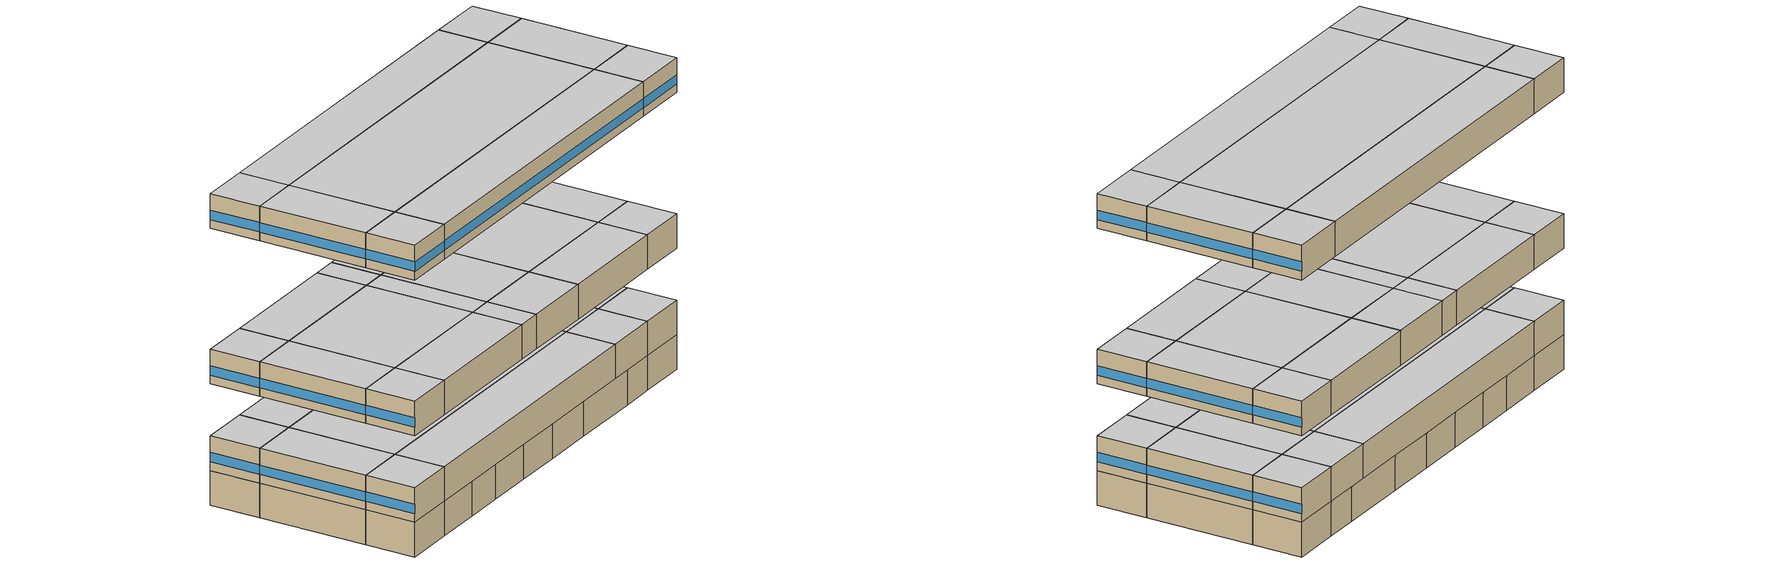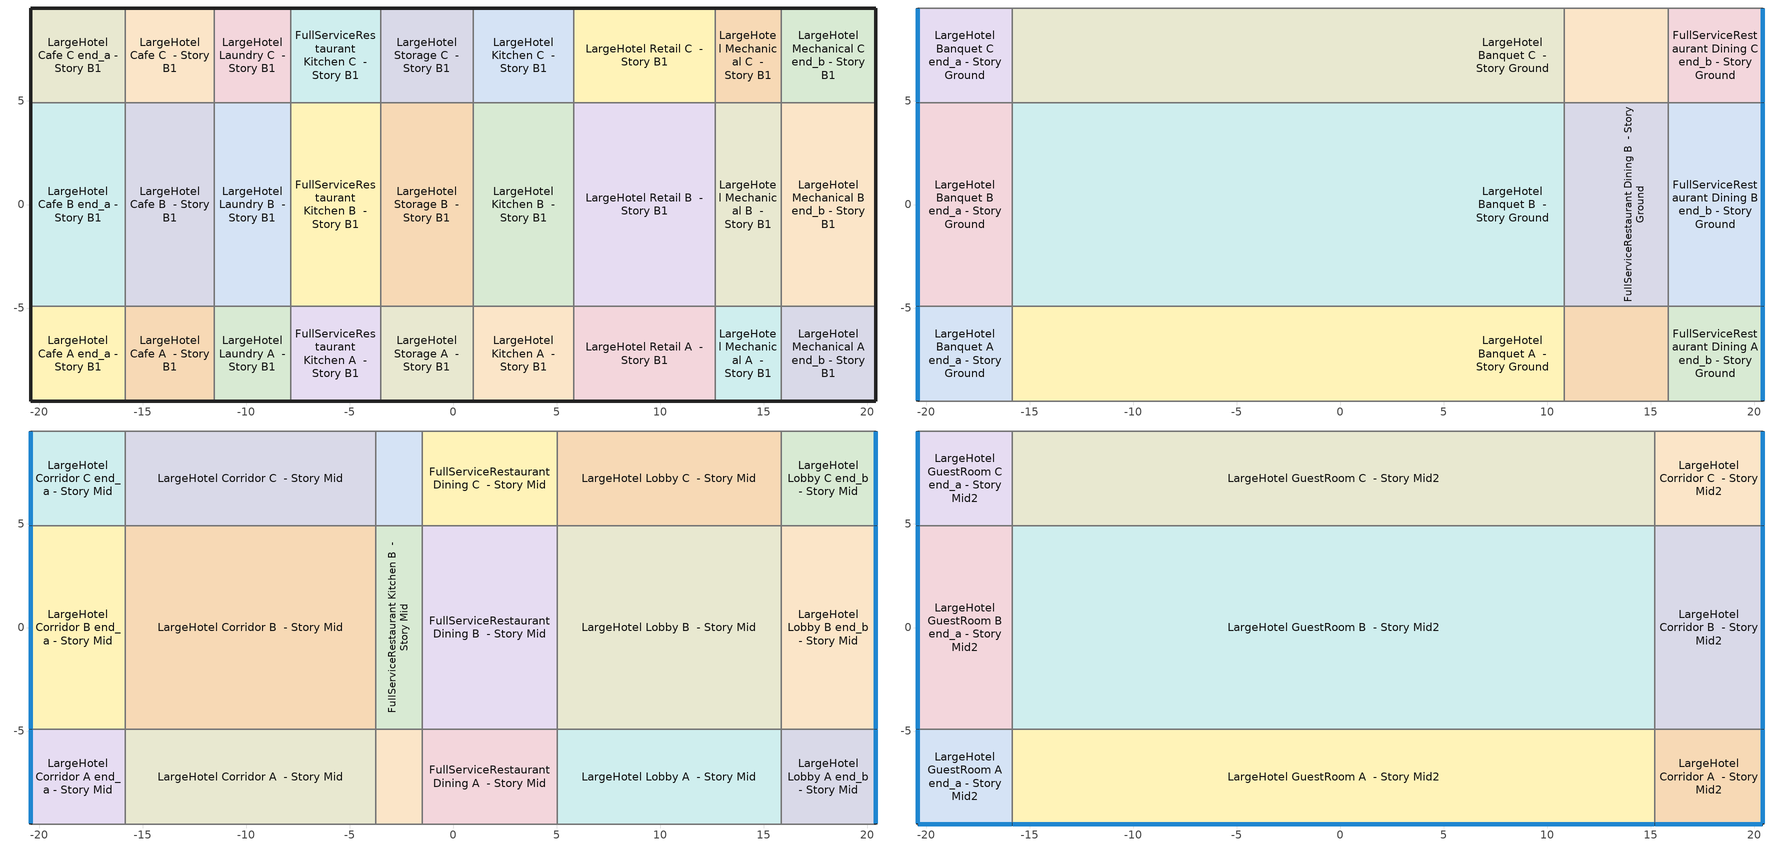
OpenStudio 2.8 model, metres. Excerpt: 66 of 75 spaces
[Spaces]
LargeHotel Cafe A end_a - Story B1
 floor ground: -20.4,-9.49 -20.4,-4.92 -15.83,-4.92 -15.83,-9.49 z-3.05
 wall ground: -20.4,-4.92 -20.4,-9.49 -15.83,-9.49 z-3.05:0
 wall to LargeHotel Cafe B end_a - Story B1: -15.83,-4.92 -20.4,-4.92 z-3.05:0
 wall to LargeHotel Cafe A  - Story B1: -15.83,-9.49 -15.83,-4.92 z-3.05:0
LargeHotel Cafe B end_a - Story B1
 floor ground: -20.4,-4.92 -20.4,4.92 -15.83,4.92 -15.83,-4.92 z-3.05
 wall ground: -20.4,4.92 -20.4,-4.92 z-3.05:0
 wall to LargeHotel Cafe C end_a - Story B1: -15.83,4.92 -20.4,4.92 z-3.05:0
 wall to LargeHotel Cafe B  - Story B1: -15.83,-4.92 -15.83,4.92 z-3.05:0
LargeHotel Cafe C end_a - Story B1
 floor ground: -20.4,4.92 -20.4,9.49 -15.83,9.49 -15.83,4.92 z-3.05
 wall ground: -15.83,9.49 -20.4,9.49 -20.4,4.92 z-3.05:0
 wall to LargeHotel Cafe C  - Story B1: -15.83,4.92 -15.83,9.49 z-3.05:0
LargeHotel Cafe A  - Story B1
 floor ground: -15.83,-9.49 -15.83,-4.92 -11.54,-4.92 -11.54,-9.49 z-3.05
 wall to LargeHotel Cafe B  - Story B1: -11.54,-4.92 -15.83,-4.92 z-3.05:0
 wall to LargeHotel Laundry A  - Story B1: -11.54,-9.49 -11.54,-4.92 z-3.05:0
 wall ground: -15.83,-9.49 -11.54,-9.49 z-3.05:0
LargeHotel Cafe B  - Story B1
 floor ground: -15.83,-4.92 -15.83,4.92 -11.54,4.92 -11.54,-4.92 z-3.05
 wall to LargeHotel Cafe C  - Story B1: -11.54,4.92 -15.83,4.92 z-3.05:0
 wall to LargeHotel Laundry B  - Story B1: -11.54,-4.92 -11.54,4.92 z-3.05:0
LargeHotel Cafe C  - Story B1
 floor ground: -15.83,4.92 -15.83,9.49 -11.54,9.49 -11.54,4.92 z-3.05
 wall ground: -11.54,9.49 -15.83,9.49 z-3.05:0
 wall to LargeHotel Laundry C  - Story B1: -11.54,4.92 -11.54,9.49 z-3.05:0
LargeHotel Laundry A  - Story B1
 floor ground: -11.54,-9.49 -11.54,-4.92 -7.86,-4.92 -7.86,-9.49 z-3.05
 wall to LargeHotel Laundry B  - Story B1: -7.86,-4.92 -11.54,-4.92 z-3.05:0
 wall to FullServiceRestaurant Kitchen A  - Story B1: -7.86,-9.49 -7.86,-4.92 z-3.05:0
 wall ground: -11.54,-9.49 -7.86,-9.49 z-3.05:0
LargeHotel Laundry B  - Story B1
 floor ground: -11.54,-4.92 -11.54,4.92 -7.86,4.92 -7.86,-4.92 z-3.05
 wall to LargeHotel Laundry C  - Story B1: -7.86,4.92 -11.54,4.92 z-3.05:0
 wall to FullServiceRestaurant Kitchen B  - Story B1: -7.86,-4.92 -7.86,4.92 z-3.05:0
LargeHotel Laundry C  - Story B1
 floor ground: -11.54,4.92 -11.54,9.49 -7.86,9.49 -7.86,4.92 z-3.05
 wall ground: -7.86,9.49 -11.54,9.49 z-3.05:0
 wall to FullServiceRestaurant Kitchen C  - Story B1: -7.86,4.92 -7.86,9.49 z-3.05:0
FullServiceRestaurant Kitchen A  - Story B1
 floor ground: -7.86,-9.49 -7.86,-4.92 -3.51,-4.92 -3.51,-9.49 z-3.05
 wall to FullServiceRestaurant Kitchen B  - Story B1: -3.51,-4.92 -7.86,-4.92 z-3.05:0
 wall to LargeHotel Storage A  - Story B1: -3.51,-9.49 -3.51,-4.92 z-3.05:0
 wall ground: -7.86,-9.49 -3.51,-9.49 z-3.05:0
FullServiceRestaurant Kitchen B  - Story B1
 floor ground: -7.86,-4.92 -7.86,4.92 -3.51,4.92 -3.51,-4.92 z-3.05
 wall to FullServiceRestaurant Kitchen C  - Story B1: -3.51,4.92 -7.86,4.92 z-3.05:0
 wall to LargeHotel Storage B  - Story B1: -3.51,-4.92 -3.51,4.92 z-3.05:0
FullServiceRestaurant Kitchen C  - Story B1
 floor ground: -7.86,4.92 -7.86,9.49 -3.51,9.49 -3.51,4.92 z-3.05
 wall ground: -3.51,9.49 -7.86,9.49 z-3.05:0
 wall to LargeHotel Storage C  - Story B1: -3.51,4.92 -3.51,9.49 z-3.05:0
LargeHotel Storage A  - Story B1
 floor ground: -3.51,-9.49 -3.51,-4.92 0.97,-4.92 0.97,-9.49 z-3.05
 wall to LargeHotel Storage B  - Story B1: 0.97,-4.92 -3.51,-4.92 z-3.05:0
 wall to LargeHotel Kitchen A  - Story B1: 0.97,-9.49 0.97,-4.92 z-3.05:0
 wall ground: -3.51,-9.49 0.97,-9.49 z-3.05:0
LargeHotel Storage B  - Story B1
 floor ground: -3.51,-4.92 -3.51,4.92 0.97,4.92 0.97,-4.92 z-3.05
 wall to LargeHotel Storage C  - Story B1: 0.97,4.92 -3.51,4.92 z-3.05:0
 wall to LargeHotel Kitchen B  - Story B1: 0.97,-4.92 0.97,4.92 z-3.05:0
LargeHotel Storage C  - Story B1
 floor ground: -3.51,4.92 -3.51,9.49 0.97,9.49 0.97,4.92 z-3.05
 wall ground: 0.97,9.49 -3.51,9.49 z-3.05:0
 wall to LargeHotel Kitchen C  - Story B1: 0.97,4.92 0.97,9.49 z-3.05:0
LargeHotel Kitchen A  - Story B1
 floor ground: 0.97,-9.49 0.97,-4.92 5.83,-4.92 5.83,-9.49 z-3.05
 wall to LargeHotel Kitchen B  - Story B1: 5.83,-4.92 0.97,-4.92 z-3.05:0
 wall to LargeHotel Retail A  - Story B1: 5.83,-9.49 5.83,-4.92 z-3.05:0
 wall ground: 0.97,-9.49 5.83,-9.49 z-3.05:0
LargeHotel Kitchen B  - Story B1
 floor ground: 0.97,-4.92 0.97,4.92 5.83,4.92 5.83,-4.92 z-3.05
 wall to LargeHotel Kitchen C  - Story B1: 5.83,4.92 0.97,4.92 z-3.05:0
 wall to LargeHotel Retail B  - Story B1: 5.83,-4.92 5.83,4.92 z-3.05:0
LargeHotel Kitchen C  - Story B1
 floor ground: 0.97,4.92 0.97,9.49 5.83,9.49 5.83,4.92 z-3.05
 wall ground: 5.83,9.49 0.97,9.49 z-3.05:0
 wall to LargeHotel Retail C  - Story B1: 5.83,4.92 5.83,9.49 z-3.05:0
LargeHotel Retail A  - Story B1
 floor ground: 5.83,-9.49 5.83,-4.92 12.66,-4.92 12.66,-9.49 z-3.05
 wall to LargeHotel Retail B  - Story B1: 12.66,-4.92 5.83,-4.92 z-3.05:0
 wall to LargeHotel Mechanical A  - Story B1: 12.66,-9.49 12.66,-4.92 z-3.05:0
 wall ground: 5.83,-9.49 12.66,-9.49 z-3.05:0
LargeHotel Retail B  - Story B1
 floor ground: 5.83,-4.92 5.83,4.92 12.66,4.92 12.66,-4.92 z-3.05
 wall to LargeHotel Retail C  - Story B1: 12.66,4.92 5.83,4.92 z-3.05:0
 wall to LargeHotel Mechanical B  - Story B1: 12.66,-4.92 12.66,4.92 z-3.05:0
LargeHotel Retail C  - Story B1
 floor ground: 5.83,4.92 5.83,9.49 12.66,9.49 12.66,4.92 z-3.05
 wall ground: 12.66,9.49 5.83,9.49 z-3.05:0
 wall to LargeHotel Mechanical C  - Story B1: 12.66,4.92 12.66,9.49 z-3.05:0
LargeHotel Mechanical A  - Story B1
 floor ground: 12.66,-9.49 12.66,-4.92 15.83,-4.92 15.83,-9.49 z-3.05
 wall to LargeHotel Mechanical B  - Story B1: 15.83,-4.92 12.66,-4.92 z-3.05:0
 wall to LargeHotel Mechanical A end_b - Story B1: 15.83,-9.49 15.83,-4.92 z-3.05:0
 wall ground: 12.66,-9.49 15.83,-9.49 z-3.05:0
LargeHotel Mechanical B  - Story B1
 floor ground: 12.66,-4.92 12.66,4.92 15.83,4.92 15.83,-4.92 z-3.05
 wall to LargeHotel Mechanical C  - Story B1: 15.83,4.92 12.66,4.92 z-3.05:0
 wall to LargeHotel Mechanical B end_b - Story B1: 15.83,-4.92 15.83,4.92 z-3.05:0
LargeHotel Mechanical C  - Story B1
 floor ground: 12.66,4.92 12.66,9.49 15.83,9.49 15.83,4.92 z-3.05
 wall ground: 15.83,9.49 12.66,9.49 z-3.05:0
 wall to LargeHotel Mechanical C end_b - Story B1: 15.83,4.92 15.83,9.49 z-3.05:0
LargeHotel Mechanical A end_b - Story B1
 floor ground: 15.83,-9.49 15.83,-4.92 20.4,-4.92 20.4,-9.49 z-3.05
 wall to LargeHotel Mechanical B end_b - Story B1: 20.4,-4.92 15.83,-4.92 z-3.05:0
 wall ground: 15.83,-9.49 20.4,-9.49 20.4,-4.92 z-3.05:0
LargeHotel Mechanical B end_b - Story B1
 floor ground: 15.83,-4.92 15.83,4.92 20.4,4.92 20.4,-4.92 z-3.05
 wall to LargeHotel Mechanical C end_b - Story B1: 20.4,4.92 15.83,4.92 z-3.05:0
 wall ground: 20.4,-4.92 20.4,4.92 z-3.05:0
LargeHotel Mechanical C end_b - Story B1
 floor ground: 15.83,4.92 15.83,9.49 20.4,9.49 20.4,4.92 z-3.05
 wall ground: 20.4,4.92 20.4,9.49 15.83,9.49 z-3.05:0
LargeHotel Banquet A end_a - Story Ground
 floor to LargeHotel Cafe A end_a - Story B1: -20.4,-9.49 -20.4,-4.92 -15.83,-4.92 -15.83,-9.49 z0
 wall outside: -20.4,-4.92 -20.4,-9.49 z0:3.05
 wall to LargeHotel Banquet B end_a - Story Ground: -15.83,-4.92 -20.4,-4.92 z0:3.05
 wall to LargeHotel Banquet A  - Story Ground: -15.83,-9.49 -15.83,-4.92 z0:3.05
 wall adiabatic: -20.4,-9.49 -15.83,-9.49 z0:3.05
 window: -20.4,-4.94 -20.4,-9.46 z0.76:1.59
 ceiling adiabatic: -15.83,-9.49 -15.83,-4.92 -20.4,-4.92 -20.4,-9.49 z3.05
LargeHotel Banquet B end_a - Story Ground
 floor to LargeHotel Cafe B end_a - Story B1: -20.4,-4.92 -20.4,4.92 -15.83,4.92 -15.83,-4.92 z0
 wall outside: -20.4,4.92 -20.4,-4.92 z0:3.05
 wall to LargeHotel Banquet C end_a - Story Ground: -15.83,4.92 -20.4,4.92 z0:3.05
 wall to LargeHotel Banquet B  - Story Ground: -15.83,-4.92 -15.83,4.92 z0:3.05
 window: -20.4,4.89 -20.4,-4.89 z0.76:1.59
 ceiling adiabatic: -15.83,-4.92 -15.83,4.92 -20.4,4.92 -20.4,-4.92 z3.05
LargeHotel Banquet C end_a - Story Ground
 floor to LargeHotel Cafe C end_a - Story B1: -20.4,4.92 -20.4,9.49 -15.83,9.49 -15.83,4.92 z0
 wall outside: -20.4,9.49 -20.4,4.92 z0:3.05
 wall adiabatic: -15.83,9.49 -20.4,9.49 z0:3.05
 wall to LargeHotel Banquet C  - Story Ground: -15.83,4.92 -15.83,9.49 z0:3.05
 window: -20.4,9.46 -20.4,4.94 z0.76:1.59
 ceiling adiabatic: -15.83,4.92 -15.83,9.49 -20.4,9.49 -20.4,4.92 z3.05
LargeHotel Banquet A  - Story Ground
 floor to LargeHotel Laundry A  - Story B1: -7.86,-4.92 -7.86,-9.49 -11.54,-9.49 -11.54,-4.92 z0
 floor to FullServiceRestaurant Kitchen A  - Story B1: -3.51,-4.92 -3.51,-9.49 -7.86,-9.49 -7.86,-4.92 z0
 floor to LargeHotel Cafe A  - Story B1: -11.54,-4.92 -11.54,-9.49 -15.83,-9.49 -15.83,-4.92 z0
 floor to LargeHotel Storage A  - Story B1: 0.97,-4.92 0.97,-9.49 -3.51,-9.49 -3.51,-4.92 z0
 floor to LargeHotel Kitchen A  - Story B1: 5.83,-4.92 5.83,-9.49 0.97,-9.49 0.97,-4.92 z0
 floor to LargeHotel Retail A  - Story B1: 10.82,-4.92 10.82,-9.49 5.83,-9.49 5.83,-4.92 z0
 wall to LargeHotel Banquet B  - Story Ground: 10.82,-4.92 -15.83,-4.92 z0:3.05
 wall to FullServiceRestaurant Dining A  - Story Ground: 10.82,-9.49 10.82,-4.92 z0:3.05
 wall adiabatic: -15.83,-9.49 10.82,-9.49 z0:3.05
 ceiling adiabatic: 10.82,-9.49 10.82,-4.92 -15.83,-4.92 -15.83,-9.49 z3.05
LargeHotel Banquet B  - Story Ground
 floor to LargeHotel Laundry B  - Story B1: -7.86,4.92 -7.86,-4.92 -11.54,-4.92 -11.54,4.92 z0
 floor to FullServiceRestaurant Kitchen B  - Story B1: -3.51,4.92 -3.51,-4.92 -7.86,-4.92 -7.86,4.92 z0
 floor to LargeHotel Cafe B  - Story B1: -11.54,4.92 -11.54,-4.92 -15.83,-4.92 -15.83,4.92 z0
 floor to LargeHotel Storage B  - Story B1: 0.97,4.92 0.97,-4.92 -3.51,-4.92 -3.51,4.92 z0
 floor to LargeHotel Kitchen B  - Story B1: 5.83,4.92 5.83,-4.92 0.97,-4.92 0.97,4.92 z0
 floor to LargeHotel Retail B  - Story B1: 10.82,4.92 10.82,-4.92 5.83,-4.92 5.83,4.92 z0
 wall to LargeHotel Banquet C  - Story Ground: 10.82,4.92 -15.83,4.92 z0:3.05
 wall to FullServiceRestaurant Dining B  - Story Ground: 10.82,-4.92 10.82,4.92 z0:3.05
 ceiling adiabatic: 10.82,-4.92 10.82,4.92 -15.83,4.92 -15.83,-4.92 z3.05
LargeHotel Banquet C  - Story Ground
 floor to LargeHotel Laundry C  - Story B1: -7.86,9.49 -7.86,4.92 -11.54,4.92 -11.54,9.49 z0
 floor to FullServiceRestaurant Kitchen C  - Story B1: -3.51,9.49 -3.51,4.92 -7.86,4.92 -7.86,9.49 z0
 floor to LargeHotel Cafe C  - Story B1: -11.54,9.49 -11.54,4.92 -15.83,4.92 -15.83,9.49 z0
 floor to LargeHotel Storage C  - Story B1: 0.97,9.49 0.97,4.92 -3.51,4.92 -3.51,9.49 z0
 floor to LargeHotel Kitchen C  - Story B1: 5.83,9.49 5.83,4.92 0.97,4.92 0.97,9.49 z0
 floor to LargeHotel Retail C  - Story B1: 10.82,9.49 10.82,4.92 5.83,4.92 5.83,9.49 z0
 wall adiabatic: 10.82,9.49 -15.83,9.49 z0:3.05
 wall to FullServiceRestaurant Dining C  - Story Ground: 10.82,4.92 10.82,9.49 z0:3.05
 ceiling adiabatic: 10.82,4.92 10.82,9.49 -15.83,9.49 -15.83,4.92 z3.05
FullServiceRestaurant Dining A  - Story Ground
 floor to LargeHotel Mechanical A  - Story B1: 15.83,-4.92 15.83,-9.49 12.66,-9.49 12.66,-4.92 z0
 floor to LargeHotel Retail A  - Story B1: 12.66,-4.92 12.66,-9.49 10.82,-9.49 10.82,-4.92 z0
 wall to FullServiceRestaurant Dining B  - Story Ground: 15.83,-4.92 10.82,-4.92 z0:3.05
 wall to FullServiceRestaurant Dining A end_b - Story Ground: 15.83,-9.49 15.83,-4.92 z0:3.05
 wall adiabatic: 10.82,-9.49 15.83,-9.49 z0:3.05
 ceiling adiabatic: 15.83,-9.49 15.83,-4.92 10.82,-4.92 10.82,-9.49 z3.05
FullServiceRestaurant Dining B  - Story Ground
 floor to LargeHotel Mechanical B  - Story B1: 15.83,4.92 15.83,-4.92 12.66,-4.92 12.66,4.92 z0
 floor to LargeHotel Retail B  - Story B1: 12.66,4.92 12.66,-4.92 10.82,-4.92 10.82,4.92 z0
 wall to FullServiceRestaurant Dining C  - Story Ground: 15.83,4.92 10.82,4.92 z0:3.05
 wall to FullServiceRestaurant Dining B end_b - Story Ground: 15.83,-4.92 15.83,4.92 z0:3.05
 ceiling adiabatic: 15.83,-4.92 15.83,4.92 10.82,4.92 10.82,-4.92 z3.05
FullServiceRestaurant Dining C  - Story Ground
 floor to LargeHotel Mechanical C  - Story B1: 15.83,9.49 15.83,4.92 12.66,4.92 12.66,9.49 z0
 floor to LargeHotel Retail C  - Story B1: 12.66,9.49 12.66,4.92 10.82,4.92 10.82,9.49 z0
 wall adiabatic: 15.83,9.49 10.82,9.49 z0:3.05
 wall to FullServiceRestaurant Dining C end_b - Story Ground: 15.83,4.92 15.83,9.49 z0:3.05
 ceiling adiabatic: 15.83,4.92 15.83,9.49 10.82,9.49 10.82,4.92 z3.05
FullServiceRestaurant Dining A end_b - Story Ground
 floor to LargeHotel Mechanical A end_b - Story B1: 15.83,-9.49 15.83,-4.92 20.4,-4.92 20.4,-9.49 z0
 wall outside: 20.4,-9.49 20.4,-4.92 z0:3.05
 wall to FullServiceRestaurant Dining B end_b - Story Ground: 20.4,-4.92 15.83,-4.92 z0:3.05
 wall adiabatic: 15.83,-9.49 20.4,-9.49 z0:3.05
 window: 20.4,-9.46 20.4,-4.94 z0.76:1.59
 ceiling adiabatic: 20.4,-9.49 20.4,-4.92 15.83,-4.92 15.83,-9.49 z3.05
FullServiceRestaurant Dining B end_b - Story Ground
 floor to LargeHotel Mechanical B end_b - Story B1: 15.83,-4.92 15.83,4.92 20.4,4.92 20.4,-4.92 z0
 wall outside: 20.4,-4.92 20.4,4.92 z0:3.05
 wall to FullServiceRestaurant Dining C end_b - Story Ground: 20.4,4.92 15.83,4.92 z0:3.05
 window: 20.4,-4.89 20.4,4.89 z0.76:1.59
 ceiling adiabatic: 20.4,-4.92 20.4,4.92 15.83,4.92 15.83,-4.92 z3.05
FullServiceRestaurant Dining C end_b - Story Ground
 floor to LargeHotel Mechanical C end_b - Story B1: 15.83,4.92 15.83,9.49 20.4,9.49 20.4,4.92 z0
 wall outside: 20.4,4.92 20.4,9.49 z0:3.05
 wall adiabatic: 20.4,9.49 15.83,9.49 z0:3.05
 window: 20.4,4.94 20.4,9.46 z0.76:1.59
 ceiling adiabatic: 20.4,4.92 20.4,9.49 15.83,9.49 15.83,4.92 z3.05
LargeHotel Corridor A end_a - Story Mid
 floor adiabatic: -20.4,-9.49 -20.4,-4.92 -15.83,-4.92 -15.83,-9.49 z7.62
 wall outside: -20.4,-4.92 -20.4,-9.49 z7.62:10.67
 wall to LargeHotel Corridor B end_a - Story Mid: -15.83,-4.92 -20.4,-4.92 z7.62:10.67
 wall to LargeHotel Corridor A  - Story Mid: -15.83,-9.49 -15.83,-4.92 z7.62:10.67
 wall adiabatic: -20.4,-9.49 -15.83,-9.49 z7.62:10.67
 window: -20.4,-4.94 -20.4,-9.46 z8.38:9.21
 ceiling adiabatic: -15.83,-9.49 -15.83,-4.92 -20.4,-4.92 -20.4,-9.49 z10.67
LargeHotel Corridor B end_a - Story Mid
 floor adiabatic: -20.4,-4.92 -20.4,4.92 -15.83,4.92 -15.83,-4.92 z7.62
 wall outside: -20.4,4.92 -20.4,-4.92 z7.62:10.67
 wall to LargeHotel Corridor C end_a - Story Mid: -15.83,4.92 -20.4,4.92 z7.62:10.67
 wall to LargeHotel Corridor B  - Story Mid: -15.83,-4.92 -15.83,4.92 z7.62:10.67
 window: -20.4,4.89 -20.4,-4.89 z8.38:9.21
 ceiling adiabatic: -15.83,-4.92 -15.83,4.92 -20.4,4.92 -20.4,-4.92 z10.67
LargeHotel Corridor C end_a - Story Mid
 floor adiabatic: -20.4,4.92 -20.4,9.49 -15.83,9.49 -15.83,4.92 z7.62
 wall outside: -20.4,9.49 -20.4,4.92 z7.62:10.67
 wall adiabatic: -15.83,9.49 -20.4,9.49 z7.62:10.67
 wall to LargeHotel Corridor C  - Story Mid: -15.83,4.92 -15.83,9.49 z7.62:10.67
 window: -20.4,9.46 -20.4,4.94 z8.38:9.21
 ceiling adiabatic: -15.83,4.92 -15.83,9.49 -20.4,9.49 -20.4,4.92 z10.67
LargeHotel Corridor A  - Story Mid
 floor adiabatic: -15.83,-9.49 -15.83,-4.92 -3.74,-4.92 -3.74,-9.49 z7.62
 wall to LargeHotel Corridor B  - Story Mid: -3.74,-4.92 -15.83,-4.92 z7.62:10.67
 wall to FullServiceRestaurant Kitchen A  - Story Mid: -3.74,-9.49 -3.74,-4.92 z7.62:10.67
 wall adiabatic: -15.83,-9.49 -3.74,-9.49 z7.62:10.67
 ceiling adiabatic: -3.74,-9.49 -3.74,-4.92 -15.83,-4.92 -15.83,-9.49 z10.67
LargeHotel Corridor B  - Story Mid
 floor adiabatic: -15.83,-4.92 -15.83,4.92 -3.74,4.92 -3.74,-4.92 z7.62
 wall to LargeHotel Corridor C  - Story Mid: -3.74,4.92 -15.83,4.92 z7.62:10.67
 wall to FullServiceRestaurant Kitchen B  - Story Mid: -3.74,-4.92 -3.74,4.92 z7.62:10.67
 ceiling adiabatic: -3.74,-4.92 -3.74,4.92 -15.83,4.92 -15.83,-4.92 z10.67
LargeHotel Corridor C  - Story Mid
 floor adiabatic: -15.83,4.92 -15.83,9.49 -3.74,9.49 -3.74,4.92 z7.62
 wall adiabatic: -3.74,9.49 -15.83,9.49 z7.62:10.67
 wall to FullServiceRestaurant Kitchen C  - Story Mid: -3.74,4.92 -3.74,9.49 z7.62:10.67
 ceiling adiabatic: -3.74,4.92 -3.74,9.49 -15.83,9.49 -15.83,4.92 z10.67
FullServiceRestaurant Kitchen A  - Story Mid
 floor adiabatic: -3.74,-9.49 -3.74,-4.92 -1.49,-4.92 -1.49,-9.49 z7.62
 wall to FullServiceRestaurant Kitchen B  - Story Mid: -1.49,-4.92 -3.74,-4.92 z7.62:10.67
 wall to FullServiceRestaurant Dining A  - Story Mid: -1.49,-9.49 -1.49,-4.92 z7.62:10.67
 wall adiabatic: -3.74,-9.49 -1.49,-9.49 z7.62:10.67
 ceiling adiabatic: -1.49,-9.49 -1.49,-4.92 -3.74,-4.92 -3.74,-9.49 z10.67
FullServiceRestaurant Kitchen B  - Story Mid
 floor adiabatic: -3.74,-4.92 -3.74,4.92 -1.49,4.92 -1.49,-4.92 z7.62
 wall to FullServiceRestaurant Kitchen C  - Story Mid: -1.49,4.92 -3.74,4.92 z7.62:10.67
 wall to FullServiceRestaurant Dining B  - Story Mid: -1.49,-4.92 -1.49,4.92 z7.62:10.67
 ceiling adiabatic: -1.49,-4.92 -1.49,4.92 -3.74,4.92 -3.74,-4.92 z10.67
FullServiceRestaurant Kitchen C  - Story Mid
 floor adiabatic: -3.74,4.92 -3.74,9.49 -1.49,9.49 -1.49,4.92 z7.62
 wall adiabatic: -1.49,9.49 -3.74,9.49 z7.62:10.67
 wall to FullServiceRestaurant Dining C  - Story Mid: -1.49,4.92 -1.49,9.49 z7.62:10.67
 ceiling adiabatic: -1.49,4.92 -1.49,9.49 -3.74,9.49 -3.74,4.92 z10.67
FullServiceRestaurant Dining A  - Story Mid
 floor adiabatic: -1.49,-9.49 -1.49,-4.92 5.02,-4.92 5.02,-9.49 z7.62
 wall to FullServiceRestaurant Dining B  - Story Mid: 5.02,-4.92 -1.49,-4.92 z7.62:10.67
 wall to LargeHotel Lobby A  - Story Mid: 5.02,-9.49 5.02,-4.92 z7.62:10.67
 wall adiabatic: -1.49,-9.49 5.02,-9.49 z7.62:10.67
 ceiling adiabatic: 5.02,-9.49 5.02,-4.92 -1.49,-4.92 -1.49,-9.49 z10.67
FullServiceRestaurant Dining B  - Story Mid
 floor adiabatic: -1.49,-4.92 -1.49,4.92 5.02,4.92 5.02,-4.92 z7.62
 wall to FullServiceRestaurant Dining C  - Story Mid: 5.02,4.92 -1.49,4.92 z7.62:10.67
 wall to LargeHotel Lobby B  - Story Mid: 5.02,-4.92 5.02,4.92 z7.62:10.67
 ceiling adiabatic: 5.02,-4.92 5.02,4.92 -1.49,4.92 -1.49,-4.92 z10.67
FullServiceRestaurant Dining C  - Story Mid
 floor adiabatic: -1.49,4.92 -1.49,9.49 5.02,9.49 5.02,4.92 z7.62
 wall adiabatic: 5.02,9.49 -1.49,9.49 z7.62:10.67
 wall to LargeHotel Lobby C  - Story Mid: 5.02,4.92 5.02,9.49 z7.62:10.67
 ceiling adiabatic: 5.02,4.92 5.02,9.49 -1.49,9.49 -1.49,4.92 z10.67
LargeHotel Lobby A  - Story Mid
 floor adiabatic: 5.02,-9.49 5.02,-4.92 15.83,-4.92 15.83,-9.49 z7.62
 wall to LargeHotel Lobby B  - Story Mid: 15.83,-4.92 5.02,-4.92 z7.62:10.67
 wall to LargeHotel Lobby A end_b - Story Mid: 15.83,-9.49 15.83,-4.92 z7.62:10.67
 wall adiabatic: 5.02,-9.49 15.83,-9.49 z7.62:10.67
 ceiling adiabatic: 15.83,-9.49 15.83,-4.92 5.02,-4.92 5.02,-9.49 z10.67
LargeHotel Lobby B  - Story Mid
 floor adiabatic: 5.02,-4.92 5.02,4.92 15.83,4.92 15.83,-4.92 z7.62
 wall to LargeHotel Lobby C  - Story Mid: 15.83,4.92 5.02,4.92 z7.62:10.67
 wall to LargeHotel Lobby B end_b - Story Mid: 15.83,-4.92 15.83,4.92 z7.62:10.67
 ceiling adiabatic: 15.83,-4.92 15.83,4.92 5.02,4.92 5.02,-4.92 z10.67
LargeHotel Lobby C  - Story Mid
 floor adiabatic: 5.02,4.92 5.02,9.49 15.83,9.49 15.83,4.92 z7.62
 wall adiabatic: 15.83,9.49 5.02,9.49 z7.62:10.67
 wall to LargeHotel Lobby C end_b - Story Mid: 15.83,4.92 15.83,9.49 z7.62:10.67
 ceiling adiabatic: 15.83,4.92 15.83,9.49 5.02,9.49 5.02,4.92 z10.67
LargeHotel Lobby A end_b - Story Mid
 floor adiabatic: 15.83,-9.49 15.83,-4.92 20.4,-4.92 20.4,-9.49 z7.62
 wall outside: 20.4,-9.49 20.4,-4.92 z7.62:10.67
 wall to LargeHotel Lobby B end_b - Story Mid: 20.4,-4.92 15.83,-4.92 z7.62:10.67
 wall adiabatic: 15.83,-9.49 20.4,-9.49 z7.62:10.67
 window: 20.4,-9.46 20.4,-4.94 z8.38:9.21
 ceiling adiabatic: 20.4,-9.49 20.4,-4.92 15.83,-4.92 15.83,-9.49 z10.67
LargeHotel Lobby B end_b - Story Mid
 floor adiabatic: 15.83,-4.92 15.83,4.92 20.4,4.92 20.4,-4.92 z7.62
 wall outside: 20.4,-4.92 20.4,4.92 z7.62:10.67
 wall to LargeHotel Lobby C end_b - Story Mid: 20.4,4.92 15.83,4.92 z7.62:10.67
 window: 20.4,-4.89 20.4,4.89 z8.38:9.21
 ceiling adiabatic: 20.4,-4.92 20.4,4.92 15.83,4.92 15.83,-4.92 z10.67
LargeHotel Lobby C end_b - Story Mid
 floor adiabatic: 15.83,4.92 15.83,9.49 20.4,9.49 20.4,4.92 z7.62
 wall outside: 20.4,4.92 20.4,9.49 z7.62:10.67
 wall adiabatic: 20.4,9.49 15.83,9.49 z7.62:10.67
 window: 20.4,4.94 20.4,9.46 z8.38:9.21
 ceiling adiabatic: 20.4,4.92 20.4,9.49 15.83,9.49 15.83,4.92 z10.67
LargeHotel GuestRoom A end_a - Story Mid2
 floor adiabatic: -20.4,-9.49 -20.4,-4.92 -15.83,-4.92 -15.83,-9.49 z21.34
 wall outside: -20.4,-4.92 -20.4,-9.49 -15.83,-9.49 z21.34:24.38
 wall to LargeHotel GuestRoom B end_a - Story Mid2: -15.83,-4.92 -20.4,-4.92 z21.34:24.38
 wall to LargeHotel GuestRoom A  - Story Mid2: -15.83,-9.49 -15.83,-4.92 z21.34:24.38
 window: -20.4,-4.94 -20.4,-9.46 / -20.37,-9.49 -15.85,-9.49 z22.1:22.93
 ceiling adiabatic: -15.83,-9.49 -15.83,-4.92 -20.4,-4.92 -20.4,-9.49 z24.38
LargeHotel GuestRoom B end_a - Story Mid2
 floor adiabatic: -20.4,-4.92 -20.4,4.92 -15.83,4.92 -15.83,-4.92 z21.34
 wall outside: -20.4,4.92 -20.4,-4.92 z21.34:24.38
 wall to LargeHotel GuestRoom C end_a - Story Mid2: -15.83,4.92 -20.4,4.92 z21.34:24.38
 wall to LargeHotel GuestRoom B  - Story Mid2: -15.83,-4.92 -15.83,4.92 z21.34:24.38
 window: -20.4,4.89 -20.4,-4.89 z22.1:22.93
 ceiling adiabatic: -15.83,-4.92 -15.83,4.92 -20.4,4.92 -20.4,-4.92 z24.38
LargeHotel GuestRoom C end_a - Story Mid2
 floor adiabatic: -20.4,4.92 -20.4,9.49 -15.83,9.49 -15.83,4.92 z21.34
 wall outside: -20.4,9.49 -20.4,4.92 z21.34:24.38
 wall adiabatic: -15.83,9.49 -20.4,9.49 z21.34:24.38
 wall to LargeHotel GuestRoom C  - Story Mid2: -15.83,4.92 -15.83,9.49 z21.34:24.38
 window: -20.4,9.46 -20.4,4.94 z22.1:22.93
 ceiling adiabatic: -15.83,4.92 -15.83,9.49 -20.4,9.49 -20.4,4.92 z24.38
LargeHotel GuestRoom A  - Story Mid2
 floor adiabatic: -15.83,-9.49 -15.83,-4.92 15.19,-4.92 15.19,-9.49 z21.34
 wall outside: -15.83,-9.49 15.19,-9.49 z21.34:24.38
 wall to LargeHotel GuestRoom B  - Story Mid2: 15.19,-4.92 -15.83,-4.92 z21.34:24.38
 wall to LargeHotel Corridor A  - Story Mid2: 15.19,-9.49 15.19,-4.92 z21.34:24.38
 window: -15.8,-9.49 15.17,-9.49 z22.1:22.92
 ceiling adiabatic: 15.19,-9.49 15.19,-4.92 -15.83,-4.92 -15.83,-9.49 z24.38
LargeHotel GuestRoom B  - Story Mid2
 floor adiabatic: -15.83,-4.92 -15.83,4.92 15.19,4.92 15.19,-4.92 z21.34
 wall to LargeHotel GuestRoom C  - Story Mid2: 15.19,4.92 -15.83,4.92 z21.34:24.38
 wall to LargeHotel Corridor B  - Story Mid2: 15.19,-4.92 15.19,4.92 z21.34:24.38
 ceiling adiabatic: 15.19,-4.92 15.19,4.92 -15.83,4.92 -15.83,-4.92 z24.38
LargeHotel GuestRoom C  - Story Mid2
 floor adiabatic: -15.83,4.92 -15.83,9.49 15.19,9.49 15.19,4.92 z21.34
 wall adiabatic: 15.19,9.49 -15.83,9.49 z21.34:24.38
 wall to LargeHotel Corridor C  - Story Mid2: 15.19,4.92 15.19,9.49 z21.34:24.38
 ceiling adiabatic: 15.19,4.92 15.19,9.49 -15.83,9.49 -15.83,4.92 z24.38
LargeHotel Corridor A  - Story Mid2
 floor adiabatic: 15.19,-9.49 15.19,-4.92 20.4,-4.92 20.4,-9.49 z21.34
 wall outside: 15.19,-9.49 20.4,-9.49 20.4,-4.92 z21.34:24.38
 wall to LargeHotel Corridor B  - Story Mid2: 20.4,-4.92 15.19,-4.92 z21.34:24.38
 window: 20.4,-9.46 20.4,-4.94 / 15.22,-9.49 20.37,-9.49 z22.1:22.93
 ceiling adiabatic: 20.4,-9.49 20.4,-4.92 15.19,-4.92 15.19,-9.49 z24.38
LargeHotel Corridor B  - Story Mid2
 floor adiabatic: 15.19,-4.92 15.19,4.92 20.4,4.92 20.4,-4.92 z21.34
 wall outside: 20.4,-4.92 20.4,4.92 z21.34:24.38
 wall to LargeHotel Corridor C  - Story Mid2: 20.4,4.92 15.19,4.92 z21.34:24.38
 window: 20.4,-4.89 20.4,4.89 z22.1:22.93
 ceiling adiabatic: 20.4,-4.92 20.4,4.92 15.19,4.92 15.19,-4.92 z24.38
LargeHotel Corridor C  - Story Mid2
 floor adiabatic: 15.19,4.92 15.19,9.49 20.4,9.49 20.4,4.92 z21.34
 wall outside: 20.4,4.92 20.4,9.49 z21.34:24.38
 wall adiabatic: 20.4,9.49 15.19,9.49 z21.34:24.38
 window: 20.4,4.94 20.4,9.46 z22.1:22.93
 ceiling adiabatic: 20.4,4.92 20.4,9.49 15.19,9.49 15.19,4.92 z24.38
[Building]
90.1-2004|LargeHotel|FullServiceRestaurant
[Site]
Site 1
[SpaceType]
Name | Standards Building Type | Standards Space Type
LargeHotel Banquet | LargeHotel | Banquet
LargeHotel Cafe | LargeHotel | Cafe
LargeHotel Corridor | LargeHotel | Corridor
LargeHotel GuestRoom | LargeHotel | GuestRoom
LargeHotel Kitchen | LargeHotel | Kitchen
LargeHotel Laundry | LargeHotel | Laundry
LargeHotel Lobby | LargeHotel | Lobby
LargeHotel Mechanical | LargeHotel | Mechanical
LargeHotel Retail | LargeHotel | Retail
LargeHotel Storage | LargeHotel | Storage
FullServiceRestaurant Dining | FullServiceRestaurant | Dining
FullServiceRestaurant Kitchen | FullServiceRestaurant | Kitchen
[BuildingStory] Nominal Floor to Floor Height {m}=3.048
Name | Nominal Z Coordinate {m}
Story B1 | -3.048
Story Ground | 0
Story Mid | 7.62
Story Mid2 | 21.336
[Space]
Name | Space Type | Building Story | Thermal Zone
LargeHotel Cafe A end_a - Story B1 | LargeHotel Cafe | Story B1 | Zone LargeHotel Cafe A end_a - Story B1
LargeHotel Cafe B end_a - Story B1 | LargeHotel Cafe | Story B1 | Zone LargeHotel Cafe B end_a - Story B1
LargeHotel Cafe C end_a - Story B1 | LargeHotel Cafe | Story B1 | Zone LargeHotel Cafe C end_a - Story B1
LargeHotel Cafe A  - Story B1 | LargeHotel Cafe | Story B1 | Zone LargeHotel Cafe A  - Story B1
LargeHotel Cafe B  - Story B1 | LargeHotel Cafe | Story B1 | Zone LargeHotel Cafe B  - Story B1
LargeHotel Cafe C  - Story B1 | LargeHotel Cafe | Story B1 | Zone LargeHotel Cafe C  - Story B1
LargeHotel Laundry A  - Story B1 | LargeHotel Laundry | Story B1 | Zone LargeHotel Laundry A  - Story B1
LargeHotel Laundry B  - Story B1 | LargeHotel Laundry | Story B1 | Zone LargeHotel Laundry B  - Story B1
LargeHotel Laundry C  - Story B1 | LargeHotel Laundry | Story B1 | Zone LargeHotel Laundry C  - Story B1
FullServiceRestaurant Kitchen A  - Story B1 | FullServiceRestaurant Kitchen | Story B1 | Zone FullServiceRestaurant Kitchen A  - Story B1
FullServiceRestaurant Kitchen B  - Story B1 | FullServiceRestaurant Kitchen | Story B1 | Zone FullServiceRestaurant Kitchen B  - Story B1
FullServiceRestaurant Kitchen C  - Story B1 | FullServiceRestaurant Kitchen | Story B1 | Zone FullServiceRestaurant Kitchen C  - Story B1
LargeHotel Storage A  - Story B1 | LargeHotel Storage | Story B1 | Zone LargeHotel Storage A  - Story B1
LargeHotel Storage B  - Story B1 | LargeHotel Storage | Story B1 | Zone LargeHotel Storage B  - Story B1
LargeHotel Storage C  - Story B1 | LargeHotel Storage | Story B1 | Zone LargeHotel Storage C  - Story B1
LargeHotel Kitchen A  - Story B1 | LargeHotel Kitchen | Story B1 | Zone LargeHotel Kitchen A  - Story B1
LargeHotel Kitchen B  - Story B1 | LargeHotel Kitchen | Story B1 | Zone LargeHotel Kitchen B  - Story B1
LargeHotel Kitchen C  - Story B1 | LargeHotel Kitchen | Story B1 | Zone LargeHotel Kitchen C  - Story B1
LargeHotel Retail A  - Story B1 | LargeHotel Retail | Story B1 | Zone LargeHotel Retail A  - Story B1
LargeHotel Retail B  - Story B1 | LargeHotel Retail | Story B1 | Zone LargeHotel Retail B  - Story B1
LargeHotel Retail C  - Story B1 | LargeHotel Retail | Story B1 | Zone LargeHotel Retail C  - Story B1
LargeHotel Mechanical A  - Story B1 | LargeHotel Mechanical | Story B1 | Zone LargeHotel Mechanical A  - Story B1
LargeHotel Mechanical B  - Story B1 | LargeHotel Mechanical | Story B1 | Zone LargeHotel Mechanical B  - Story B1
LargeHotel Mechanical C  - Story B1 | LargeHotel Mechanical | Story B1 | Zone LargeHotel Mechanical C  - Story B1
LargeHotel Mechanical A end_b - Story B1 | LargeHotel Mechanical | Story B1 | Zone LargeHotel Mechanical A end_b - Story B1
LargeHotel Mechanical B end_b - Story B1 | LargeHotel Mechanical | Story B1 | Zone LargeHotel Mechanical B end_b - Story B1
LargeHotel Mechanical C end_b - Story B1 | LargeHotel Mechanical | Story B1 | Zone LargeHotel Mechanical C end_b - Story B1
LargeHotel Banquet A end_a - Story Ground | LargeHotel Banquet | Story Ground | Zone LargeHotel Banquet A end_a - Story Ground
LargeHotel Banquet B end_a - Story Ground | LargeHotel Banquet | Story Ground | Zone LargeHotel Banquet B end_a - Story Ground
LargeHotel Banquet C end_a - Story Ground | LargeHotel Banquet | Story Ground | Zone LargeHotel Banquet C end_a - Story Ground
LargeHotel Banquet A  - Story Ground | LargeHotel Banquet | Story Ground | Zone LargeHotel Banquet A  - Story Ground
LargeHotel Banquet B  - Story Ground | LargeHotel Banquet | Story Ground | Zone LargeHotel Banquet B  - Story Ground
LargeHotel Banquet C  - Story Ground | LargeHotel Banquet | Story Ground | Zone LargeHotel Banquet C  - Story Ground
FullServiceRestaurant Dining A  - Story Ground | FullServiceRestaurant Dining | Story Ground | Zone FullServiceRestaurant Dining A  - Story Ground
FullServiceRestaurant Dining B  - Story Ground | FullServiceRestaurant Dining | Story Ground | Zone FullServiceRestaurant Dining B  - Story Ground
FullServiceRestaurant Dining C  - Story Ground | FullServiceRestaurant Dining | Story Ground | Zone FullServiceRestaurant Dining C  - Story Ground
FullServiceRestaurant Dining A end_b - Story Ground | FullServiceRestaurant Dining | Story Ground | Zone FullServiceRestaurant Dining A end_b - Story Ground
FullServiceRestaurant Dining B end_b - Story Ground | FullServiceRestaurant Dining | Story Ground | Zone FullServiceRestaurant Dining B end_b - Story Ground
FullServiceRestaurant Dining C end_b - Story Ground | FullServiceRestaurant Dining | Story Ground | Zone FullServiceRestaurant Dining C end_b - Story Ground
LargeHotel Corridor A end_a - Story Mid | LargeHotel Corridor | Story Mid | Zone LargeHotel Corridor A end_a - Story Mid
LargeHotel Corridor B end_a - Story Mid | LargeHotel Corridor | Story Mid | Zone LargeHotel Corridor B end_a - Story Mid
LargeHotel Corridor C end_a - Story Mid | LargeHotel Corridor | Story Mid | Zone LargeHotel Corridor C end_a - Story Mid
LargeHotel Corridor A  - Story Mid | LargeHotel Corridor | Story Mid | Zone LargeHotel Corridor A  - Story Mid
LargeHotel Corridor B  - Story Mid | LargeHotel Corridor | Story Mid | Zone LargeHotel Corridor B  - Story Mid
LargeHotel Corridor C  - Story Mid | LargeHotel Corridor | Story Mid | Zone LargeHotel Corridor C  - Story Mid
FullServiceRestaurant Kitchen A  - Story Mid | FullServiceRestaurant Kitchen | Story Mid | Zone FullServiceRestaurant Kitchen A  - Story Mid
FullServiceRestaurant Kitchen B  - Story Mid | FullServiceRestaurant Kitchen | Story Mid | Zone FullServiceRestaurant Kitchen B  - Story Mid
FullServiceRestaurant Kitchen C  - Story Mid | FullServiceRestaurant Kitchen | Story Mid | Zone FullServiceRestaurant Kitchen C  - Story Mid
FullServiceRestaurant Dining A  - Story Mid | FullServiceRestaurant Dining | Story Mid | Zone FullServiceRestaurant Dining A  - Story Mid
FullServiceRestaurant Dining B  - Story Mid | FullServiceRestaurant Dining | Story Mid | Zone FullServiceRestaurant Dining B  - Story Mid
FullServiceRestaurant Dining C  - Story Mid | FullServiceRestaurant Dining | Story Mid | Zone FullServiceRestaurant Dining C  - Story Mid
LargeHotel Lobby A  - Story Mid | LargeHotel Lobby | Story Mid | Zone LargeHotel Lobby A  - Story Mid
LargeHotel Lobby B  - Story Mid | LargeHotel Lobby | Story Mid | Zone LargeHotel Lobby B  - Story Mid
LargeHotel Lobby C  - Story Mid | LargeHotel Lobby | Story Mid | Zone LargeHotel Lobby C  - Story Mid
LargeHotel Lobby A end_b - Story Mid | LargeHotel Lobby | Story Mid | Zone LargeHotel Lobby A end_b - Story Mid
LargeHotel Lobby B end_b - Story Mid | LargeHotel Lobby | Story Mid | Zone LargeHotel Lobby B end_b - Story Mid
LargeHotel Lobby C end_b - Story Mid | LargeHotel Lobby | Story Mid | Zone LargeHotel Lobby C end_b - Story Mid
LargeHotel GuestRoom A end_a - Story Mid2 | LargeHotel GuestRoom | Story Mid2 | Zone LargeHotel GuestRoom A end_a - Story Mid2
LargeHotel GuestRoom B end_a - Story Mid2 | LargeHotel GuestRoom | Story Mid2 | Zone LargeHotel GuestRoom B end_a - Story Mid2
LargeHotel GuestRoom C end_a - Story Mid2 | LargeHotel GuestRoom | Story Mid2 | Zone LargeHotel GuestRoom C end_a - Story Mid2
LargeHotel GuestRoom A  - Story Mid2 | LargeHotel GuestRoom | Story Mid2 | Zone LargeHotel GuestRoom A  - Story Mid2
LargeHotel GuestRoom B  - Story Mid2 | LargeHotel GuestRoom | Story Mid2 | Zone LargeHotel GuestRoom B  - Story Mid2
LargeHotel GuestRoom C  - Story Mid2 | LargeHotel GuestRoom | Story Mid2 | Zone LargeHotel GuestRoom C  - Story Mid2
LargeHotel Corridor A  - Story Mid2 | LargeHotel Corridor | Story Mid2 | Zone LargeHotel Corridor A  - Story Mid2
LargeHotel Corridor B  - Story Mid2 | LargeHotel Corridor | Story Mid2 | Zone LargeHotel Corridor B  - Story Mid2
LargeHotel Corridor C  - Story Mid2 | LargeHotel Corridor | Story Mid2 | Zone LargeHotel Corridor C  - Story Mid2
[ThermalZone] Use Ideal Air Loads=No
Name | Multiplier
Zone LargeHotel Cafe A end_a - Story B1; Zone LargeHotel Cafe B end_a - Story B1; Zone LargeHotel Cafe C end_a - Story B1; Zone LargeHotel Cafe A  - Story B1; Zone LargeHotel Cafe B  - Story B1; Zone LargeHotel Cafe C  - Story B1; Zone LargeHotel Laundry A  - Story B1; Zone LargeHotel Laundry B  - Story B1; Zone LargeHotel Laundry C  - Story B1; Zone FullServiceRestaurant Kitchen A  - Story B1; Zone FullServiceRestaurant Kitchen B  - Story B1; Zone FullServiceRestaurant Kitchen C  - Story B1; Zone LargeHotel Storage A  - Story B1; Zone LargeHotel Storage B  - Story B1; Zone LargeHotel Storage C  - Story B1; Zone LargeHotel Kitchen A  - Story B1; Zone LargeHotel Kitchen B  - Story B1; Zone LargeHotel Kitchen C  - Story B1; Zone LargeHotel Retail A  - Story B1; Zone LargeHotel Retail B  - Story B1; Zone LargeHotel Retail C  - Story B1; Zone LargeHotel Mechanical A  - Story B1; Zone LargeHotel Mechanical B  - Story B1; Zone LargeHotel Mechanical C  - Story B1; Zone LargeHotel Mechanical A end_b - Story B1; Zone LargeHotel Mechanical B end_b - Story B1; Zone LargeHotel Mechanical C end_b - Story B1; Zone LargeHotel Banquet A end_a - Story Ground; Zone LargeHotel Banquet B end_a - Story Ground; Zone LargeHotel Banquet C end_a - Story Ground; Zone LargeHotel Banquet A  - Story Ground; Zone LargeHotel Banquet B  - Story Ground; Zone LargeHotel Banquet C  - Story Ground; Zone FullServiceRestaurant Dining A  - Story Ground; Zone FullServiceRestaurant Dining B  - Story Ground; Zone FullServiceRestaurant Dining C  - Story Ground; Zone FullServiceRestaurant Dining A end_b - Story Ground; Zone FullServiceRestaurant Dining B end_b - Story Ground; Zone FullServiceRestaurant Dining C end_b - Story Ground | 1
Zone LargeHotel Corridor A end_a - Story Mid; Zone LargeHotel Corridor B end_a - Story Mid; Zone LargeHotel Corridor C end_a - Story Mid; Zone LargeHotel Corridor A  - Story Mid; Zone LargeHotel Corridor B  - Story Mid; Zone LargeHotel Corridor C  - Story Mid; Zone FullServiceRestaurant Kitchen A  - Story Mid; Zone FullServiceRestaurant Kitchen B  - Story Mid; Zone FullServiceRestaurant Kitchen C  - Story Mid; Zone FullServiceRestaurant Dining A  - Story Mid; Zone FullServiceRestaurant Dining B  - Story Mid; Zone FullServiceRestaurant Dining C  - Story Mid; Zone LargeHotel Lobby A  - Story Mid; Zone LargeHotel Lobby B  - Story Mid; Zone LargeHotel Lobby C  - Story Mid; Zone LargeHotel Lobby A end_b - Story Mid; Zone LargeHotel Lobby B end_b - Story Mid; Zone LargeHotel Lobby C end_b - Story Mid | 4
Zone LargeHotel GuestRoom A end_a - Story Mid2; Zone LargeHotel GuestRoom B end_a - Story Mid2; Zone LargeHotel GuestRoom C end_a - Story Mid2; Zone LargeHotel GuestRoom A  - Story Mid2; Zone LargeHotel GuestRoom B  - Story Mid2; Zone LargeHotel GuestRoom C  - Story Mid2; Zone LargeHotel Corridor A  - Story Mid2; Zone LargeHotel Corridor B  - Story Mid2; Zone LargeHotel Corridor C  - Story Mid2 | 5
[Sizing:Zone] Zone Cooling Design Supply Air Temperature Input Method=SupplyAirTemperature; Zone Cooling Design Supply Air Temperature {C}=14; Zone Cooling Design Supply Air Temperature Difference {deltaC}=11.11; Zone Heating Design Supply Air Temperature Input Method=SupplyAirTemperature; Zone Heating Design Supply Air Temperature {C}=40; Zone Heating Design Supply Air Temperature Difference {deltaC}=11.11; Zone Cooling Design Supply Air Humidity Ratio {kg-H2O/kg-air}=0.0085; Zone Heating Design Supply Air Humidity Ratio {kg-H2O/kg-air}=0.008; Cooling Design Air Flow Method=DesignDay; Heating Design Air Flow Method=DesignDay; Account for Dedicated Outdoor Air System=No; Dedicated Outdoor Air System Control Strategy=NeutralSupplyAir; Dedicated Outdoor Air Low Setpoint Temperature for Design {C}=autosize; Dedicated Outdoor Air High Setpoint Temperature for Design {C}=autosize
Zone LargeHotel Cafe A end_a - Story B1; Zone LargeHotel Cafe B end_a - Story B1; Zone LargeHotel Cafe C end_a - Story B1; Zone LargeHotel Cafe A  - Story B1; Zone LargeHotel Cafe B  - Story B1; Zone LargeHotel Cafe C  - Story B1; Zone LargeHotel Laundry A  - Story B1; Zone LargeHotel Laundry B  - Story B1; Zone LargeHotel Laundry C  - Story B1; Zone FullServiceRestaurant Kitchen A  - Story B1; Zone FullServiceRestaurant Kitchen B  - Story B1; Zone FullServiceRestaurant Kitchen C  - Story B1; Zone LargeHotel Storage A  - Story B1; Zone LargeHotel Storage B  - Story B1; Zone LargeHotel Storage C  - Story B1; Zone LargeHotel Kitchen A  - Story B1; Zone LargeHotel Kitchen B  - Story B1; Zone LargeHotel Kitchen C  - Story B1; Zone LargeHotel Retail A  - Story B1; Zone LargeHotel Retail B  - Story B1; Zone LargeHotel Retail C  - Story B1; Zone LargeHotel Mechanical A  - Story B1; Zone LargeHotel Mechanical B  - Story B1; Zone LargeHotel Mechanical C  - Story B1; Zone LargeHotel Mechanical A end_b - Story B1; Zone LargeHotel Mechanical B end_b - Story B1; Zone LargeHotel Mechanical C end_b - Story B1; Zone LargeHotel Banquet A end_a - Story Ground; Zone LargeHotel Banquet B end_a - Story Ground; Zone LargeHotel Banquet C end_a - Story Ground; Zone LargeHotel Banquet A  - Story Ground; Zone LargeHotel Banquet B  - Story Ground; Zone LargeHotel Banquet C  - Story Ground; Zone FullServiceRestaurant Dining A  - Story Ground; Zone FullServiceRestaurant Dining B  - Story Ground; Zone FullServiceRestaurant Dining C  - Story Ground; Zone FullServiceRestaurant Dining A end_b - Story Ground; Zone FullServiceRestaurant Dining B end_b - Story Ground; Zone FullServiceRestaurant Dining C end_b - Story Ground; Zone LargeHotel Corridor A end_a - Story Mid; Zone LargeHotel Corridor B end_a - Story Mid; Zone LargeHotel Corridor C end_a - Story Mid; Zone LargeHotel Corridor A  - Story Mid; Zone LargeHotel Corridor B  - Story Mid; Zone LargeHotel Corridor C  - Story Mid; Zone FullServiceRestaurant Kitchen A  - Story Mid; Zone FullServiceRestaurant Kitchen B  - Story Mid; Zone FullServiceRestaurant Kitchen C  - Story Mid; Zone FullServiceRestaurant Dining A  - Story Mid; Zone FullServiceRestaurant Dining B  - Story Mid; Zone FullServiceRestaurant Dining C  - Story Mid; Zone LargeHotel Lobby A  - Story Mid; Zone LargeHotel Lobby B  - Story Mid; Zone LargeHotel Lobby C  - Story Mid; Zone LargeHotel Lobby A end_b - Story Mid; Zone LargeHotel Lobby B end_b - Story Mid; Zone LargeHotel Lobby C end_b - Story Mid; Zone LargeHotel GuestRoom A end_a - Story Mid2; Zone LargeHotel GuestRoom B end_a - Story Mid2; Zone LargeHotel GuestRoom C end_a - Story Mid2; Zone LargeHotel GuestRoom A  - Story Mid2; Zone LargeHotel GuestRoom B  - Story Mid2; Zone LargeHotel GuestRoom C  - Story Mid2; Zone LargeHotel Corridor A  - Story Mid2; Zone LargeHotel Corridor B  - Story Mid2; Zone LargeHotel Corridor C  - Story Mid2; Zone LargeHotel GuestRoom A end_a - Story Top; Zone LargeHotel GuestRoom B end_a - Story Top; Zone LargeHotel GuestRoom C end_a - Story Top; Zone LargeHotel GuestRoom A  - Story Top; Zone LargeHotel GuestRoom B  - Story Top; Zone LargeHotel GuestRoom C  - Story Top; Zone LargeHotel GuestRoom A end_b - Story Top; Zone LargeHotel GuestRoom B end_b - Story Top; Zone LargeHotel GuestRoom C end_b - Story Top
